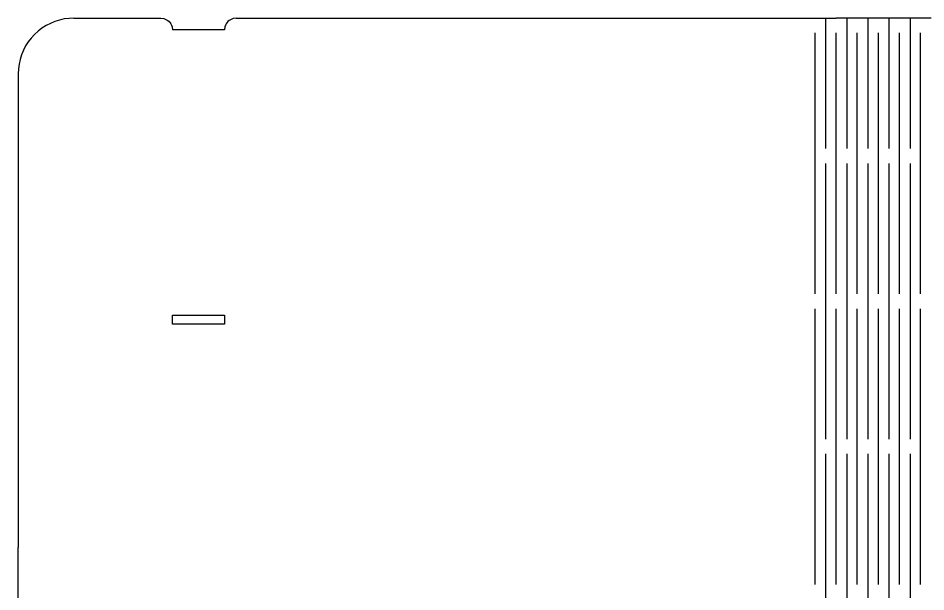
# Model space of a CAD drawing. Extents: x -155 to 155, y -110 to 110.
# Drawn here: x -155 to 0, y 12.4 to 110.5 of the extents above; entities that cross this region are included whole.
import ezdxf

# ---------------------------------------------------------------- set-up
doc = ezdxf.new("R2010")
doc.units = 0
doc.layers.get('0').update_dxf_attribs({"linetype": 'CONTINUOUS'})

msp = doc.modelspace()

# ---------------------------------------------------------------- linework, layer by layer
for p, q in [((-147.95, 110.17), (-148.74, 109.92)), ((-147.14, 110.35), (-147.95, 110.17)), ((-146.31, 110.45), (-147.14, 110.35)), ((-145.48, 110.49), (-146.31, 110.45)), ((-145.48, 110.49), (-130.66, 110.49)), ((-130.66, 110.49), (-130.14, 110.42)), ((-130.14, 110.42), (-129.89, 110.34)), ((-129.89, 110.34), (-129.66, 110.22)), ((-129.66, 110.22), (-129.44, 110.08)), ((-129.44, 110.08), (-129.24, 109.9)), ((-118.98, 110.08), (-119.18, 109.9)), ((-118.77, 110.22), (-118.98, 110.08)), ((-118.53, 110.34), (-118.77, 110.22)), ((-118.28, 110.42), (-118.53, 110.34)), ((-117.77, 110.49), (-118.28, 110.42)), ((-117.77, 110.49), (-18.91, 110.49)), ((-18.91, 110.49), (-17.11, 110.49)), ((-17.11, 110.49), (-17.11, 88.2)), ((-17.11, 110.49), (-15.31, 110.49)), ((-13.51, 110.49), (-15.31, 110.49)), ((-13.51, 110.49), (-13.51, 88.2)), ((-9.9, 110.49), (-13.51, 110.49)), ((-9.9, 110.49), (-9.9, 88.2)), ((-6.3, 110.49), (-9.9, 110.49)), ((-6.3, 110.49), (-6.3, 88.2)), ((-2.7, 110.49), (-6.3, 110.49)), ((-2.7, 110.49), (-2.7, 88.2)), ((0.9, 110.49), (-2.7, 110.49)), ((-150.95, 108.77), (-151.6, 108.26)), ((-150.24, 109.21), (-150.95, 108.77)), ((-149.51, 109.6), (-150.24, 109.21)), ((-148.74, 109.92), (-149.51, 109.6)), ((-129.24, 109.9), (-129.07, 109.71)), ((-129.07, 109.71), (-128.93, 109.49)), ((-128.93, 109.49), (-128.81, 109.26)), ((-128.81, 109.26), (-128.73, 109.01)), ((-128.73, 109.01), (-128.66, 108.49)), ((-119.7, 109.01), (-119.77, 108.49)), ((-119.62, 109.26), (-119.7, 109.01)), ((-119.5, 109.49), (-119.62, 109.26)), ((-119.35, 109.71), (-119.5, 109.49)), ((-119.18, 109.9), (-119.35, 109.71)), ((-152.78, 107.09), (-153.28, 106.43)), ((-152.22, 107.7), (-152.78, 107.09)), ((-151.6, 108.26), (-152.22, 107.7)), ((-119.77, 108.49), (-128.66, 108.49)), ((-18.91, 63.36), (-18.91, 107.95)), ((-15.31, 63.36), (-15.31, 107.95)), ((-11.71, 63.36), (-11.71, 107.95)), ((-8.1, 63.36), (-8.1, 107.95)), ((-4.5, 63.36), (-4.5, 107.95)), ((-0.9, 63.36), (-0.9, 107.95)), ((-153.73, 105.73), (-154.11, 104.99)), ((-153.28, 106.43), (-153.73, 105.73)), ((-154.43, 104.22), (-154.68, 103.43)), ((-154.11, 104.99), (-154.43, 104.22)), ((-154.86, 102.62), (-154.97, 101.8)), ((-154.68, 103.43), (-154.86, 102.62)), ((-154.97, 101.8), (-155.01, 100.96)), ((-155.01, 100.96), (-155.01, 20)), ((-17.11, 85.66), (-17.11, 38.53)), ((-13.51, 85.66), (-13.51, 38.53)), ((-9.9, 85.66), (-9.9, 38.53)), ((-6.3, 85.66), (-6.3, 38.53)), ((-2.7, 85.66), (-2.7, 38.53)), ((-18.91, 13.69), (-18.91, 60.82)), ((-15.31, 13.69), (-15.31, 60.82)), ((-11.71, 13.69), (-11.71, 60.82)), ((-8.1, 13.69), (-8.1, 60.82)), ((-4.5, 13.69), (-4.5, 60.82)), ((-0.9, 13.69), (-0.9, 60.82)), ((-128.66, 59.69), (-119.77, 59.69)), ((-128.66, 58.17), (-128.66, 59.69)), ((-119.77, 59.69), (-119.77, 58.17)), ((-119.77, 58.17), (-128.66, 58.17)), ((-17.11, 35.99), (-17.11, -11.15)), ((-13.51, 35.99), (-13.51, -11.15)), ((-9.9, 35.99), (-9.9, -11.15)), ((-6.3, 35.99), (-6.3, -11.15)), ((-2.7, 35.99), (-2.7, -11.15)), ((-155.01, -20), (-155.01, 20))]:
    msp.add_line(p, q)

doc.saveas('drawing.dxf')
